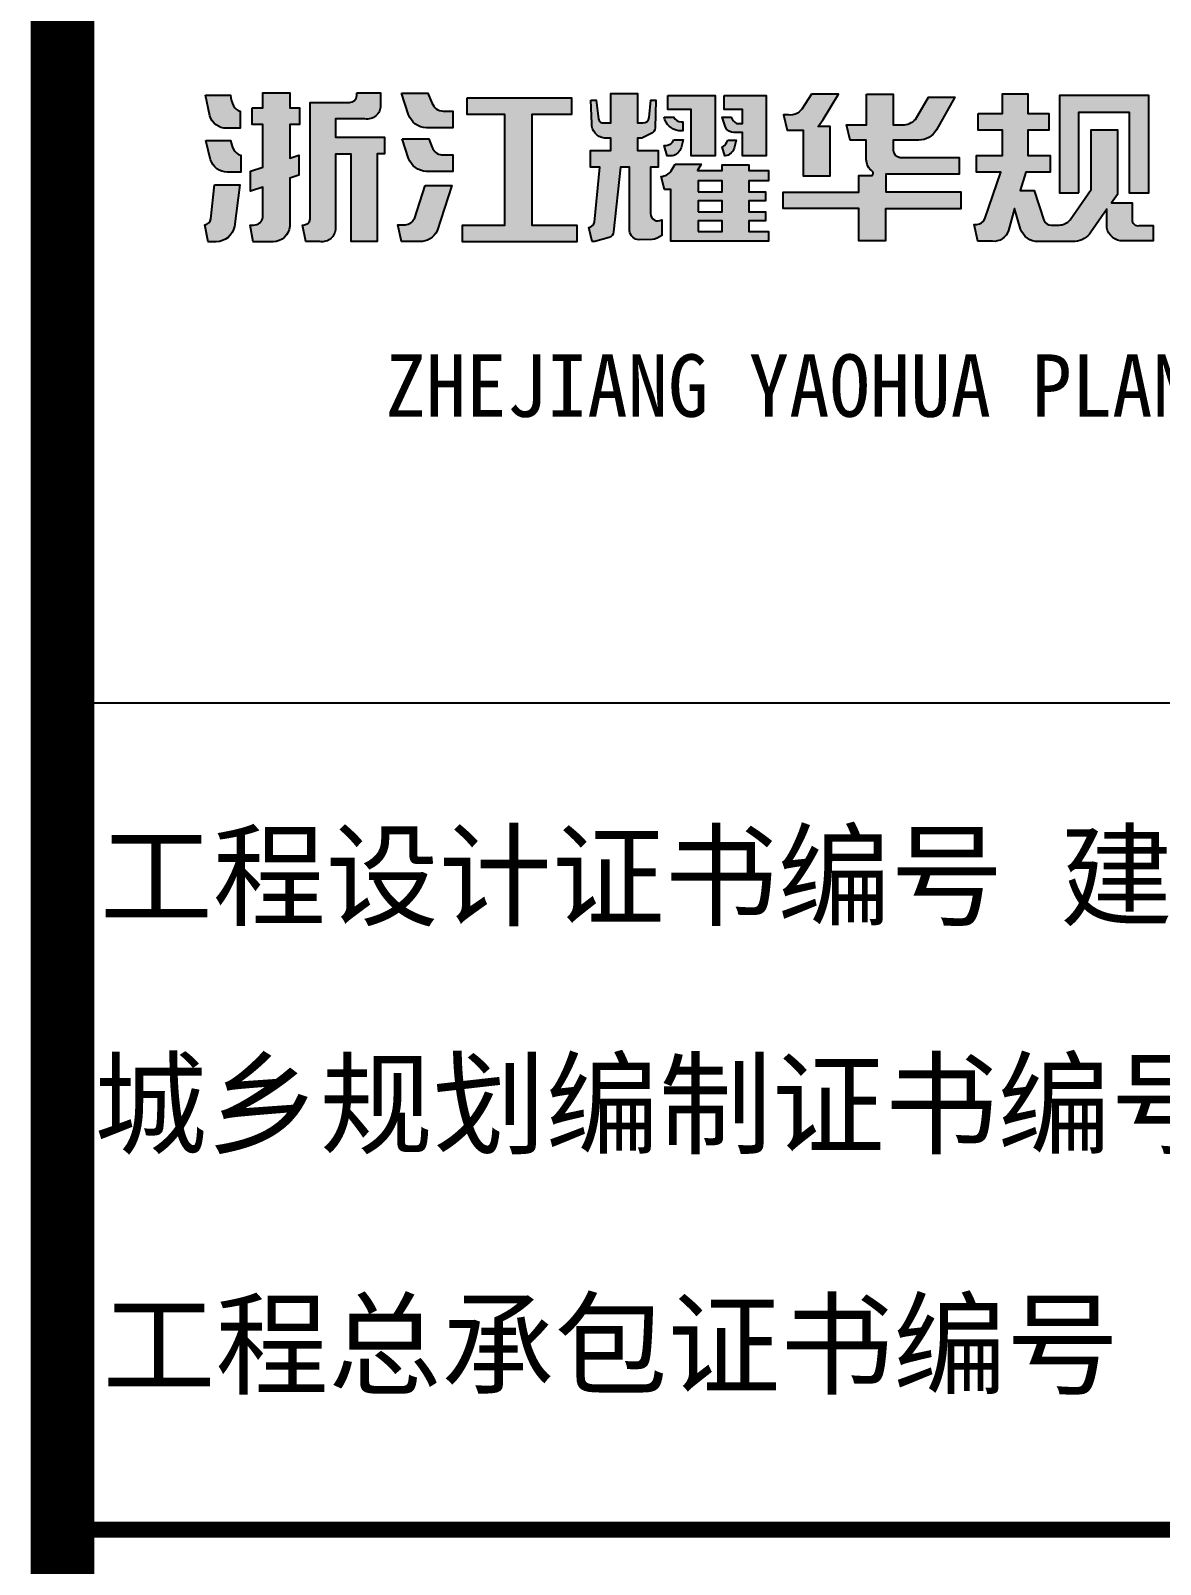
# Model space of a CAD drawing. Extents: x -173215 to 463891, y -864580 to -620646.
# Drawn here: x 122984 to 125463, y -704947 to -701582 of the extents above; entities that cross this region are included whole.
import ezdxf
from ezdxf.enums import TextEntityAlignment as Align

# ---------------------------------------------------------------- set-up
doc = ezdxf.new("R2010")
doc.units = 0
doc.header["$LTSCALE"] = 500
doc.header["$MEASUREMENT"] = 0
doc.layers.add('WALL', color=6, linetype='CONTINUOUS')
doc.layers.add('图框', color=4, linetype='CONTINUOUS')
doc.styles.add('iIcon2', font='')
doc.styles.add('图框艺术体', font='simhei.ttf', dxfattribs={"width": 0.9})
doc.styles.get('iIcon2').set_extended_font_data('SimSun')

# ---------------------------------------------------------------- blocks, each defined once
blk = doc.blocks.new('jhyfty')
at = {"layer": '图框'}
h = blk.add_hatch(color=256, dxfattribs=at)
h.dxf.hatch_style = 1
edge = h.paths.add_edge_path()
edge.add_line((769664.8049441308, 158357.8938750645), (769719.5577672613, 158357.8938750645))
edge.add_arc((769793.1082076107, 158366.152273618), 74.01262339801686, 186.4064582209265, 205.4823430064992)
edge.add_arc((769747.7090612957, 158346.1684133786), 24.47782507358729, 208.9778483876304, 253.1754256081424)
edge.add_line((769740.6241416293, 158322.738350774), (769740.6241416293, 158285.2308283176))
edge.add_line((769740.6241416293, 158285.2308283176), (769710.8870907268, 158285.2308283176))
edge.add_arc((769710.8870907268, 158323.5111678543), 38.28033953675185, 196.5622213707777, 270, ccw=False)
edge.add_line((769674.1949742252, 158312.5991111423), (769664.8049441308, 158357.8938750645))
edge = h.paths.add_edge_path()
edge.add_line((769665.1316775772, 158258.6976717844), (769719.756880984, 158258.6976717844))
edge.add_arc((769783.3174951562, 158268.874527911), 64.37018001041997, 189.0965680997947, 208.3999421959331)
edge.add_arc((769747.9780353772, 158249.6498953405), 24.14039237467322, 208.1562874412362, 256.2835989951683)
edge.add_line((769742.2539562138, 158226.1979559381), (769742.2539562138, 158189.155526551))
edge.add_line((769742.2539562138, 158189.155526551), (769712.3489850208, 158189.155526551))
edge.add_arc((769712.3489850209, 158227.1333716651), 37.97784511413192, 196.6939173177696, 269.99999999982435, ccw=False)
edge.add_line((769675.9717922794, 158216.2239001946), (769665.1316775772, 158258.6976717844))
edge = h.paths.add_edge_path()
edge.add_line((769684.505360892, 158161.3353157055), (769739.9629837547, 158161.3353157055))
edge.add_line((769739.9629837547, 158161.3353157055), (769728.0841140901, 158069.9115324368))
edge.add_arc((769688.5633005184, 158076.4606869731), 40.05978195777166, 269.1163188202602, 350.5907910872611, ccw=False)
edge.add_line((769687.9454771422, 158036.4056694999), (769670.8541074063, 158036.4056694999))
edge.add_line((769670.8541074063, 158036.4056694999), (769663.0957992459, 158073.2333568105))
edge.add_arc((769660.6690461948, 158088.8931154003), 15.84667692172035, 278.8089124504228, 351.9878779926785)
edge.add_line((769676.361037394, 158086.6843642459), (769684.505360892, 158161.3353157055))
edge = h.paths.add_edge_path()
edge.add_line((769767.1386981166, 158329.946465833), (769790.6062321949, 158329.946465833))
edge.add_line((769790.6062321949, 158329.946465833), (769790.6062321949, 158363.2836348477))
edge.add_line((769790.6062321949, 158363.2836348477), (769849.5415523194, 158363.2836348477))
edge.add_line((769849.5415523194, 158363.2836348477), (769849.5415523194, 158329.946465833))
edge.add_line((769849.5415523194, 158329.946465833), (769870.8126530789, 158329.946465833))
edge.add_line((769870.8126530789, 158329.946465833), (769870.8126530789, 158293.6336162494))
edge.add_line((769870.8126530789, 158293.6336162494), (769849.4894700903, 158293.6336162494))
edge.add_line((769849.4894700903, 158293.6336162494), (769849.4894700903, 158219.5110548858))
edge.add_line((769849.4894700903, 158219.5110548858), (769869.2780232579, 158226.0612350313))
edge.add_line((769869.2780232579, 158226.0612350313), (769869.2780232579, 158182.4057384999))
edge.add_line((769869.2780232579, 158182.4057384999), (769849.4885721207, 158175.6878856244))
edge.add_line((769849.4885721207, 158175.6878856244), (769849.4885721207, 158070.2448861922))
edge.add_arc((769812.5162594197, 158073.3680611991), 37.10399073657041, 271.0614105886183, 355.1714969431114, ccw=False)
edge.add_line((769813.2035755968, 158036.2704369484), (769769.6622228507, 158036.2704369484))
edge.add_line((769769.6622228507, 158036.2704369484), (769762.4047324249, 158072.9925017962))
edge.add_line((769762.4047324249, 158072.9925017962), (769770.3030365203, 158072.9925017962))
edge.add_arc((769770.3030365203, 158093.5602308529), 20.56772905675462, 270, 350.974520365902)
edge.add_line((769790.6161098592, 158090.3336955471), (769790.6161098592, 158155.9455847329))
edge.add_line((769790.6161098592, 158155.9455847329), (769763.8305785963, 158147.1058315046))
edge.add_line((769763.8305785963, 158147.1058315046), (769763.8305785963, 158191.2413846594))
edge.add_line((769763.8305785963, 158191.2413846594), (769790.6205997064, 158200.1624337568))
edge.add_line((769790.6205997064, 158200.1624337568), (769790.6205997064, 158293.5226161205))
edge.add_line((769790.6205997064, 158293.5226161205), (769767.1386981166, 158293.5226161205))
edge.add_line((769767.1386981166, 158293.5226161205), (769767.1386981166, 158329.946465833))
edge = h.paths.add_edge_path()
edge.add_line((769996.8195327192, 158363.3336630749), (770049.0928173601, 158363.3336630749))
edge.add_line((770049.0928173601, 158363.3336630749), (770049.0928173601, 158334.9753884018))
edge.add_arc((770019.5873358769, 158334.9753884019), 29.50548148318194, 260.17944729554074, 359.999999999887, ccw=False)
edge.add_line((770014.5547934358, 158305.9022572644), (769950.1428677656, 158305.9022572644))
edge.add_line((769950.1428677656, 158305.9022572644), (769950.1428677656, 158265.5882783819))
edge.add_line((769950.1428677656, 158265.5882783819), (770057.2427882522, 158265.5882783819))
edge.add_line((770057.2427882522, 158265.5882783819), (770057.2427882522, 158229.0256785082))
edge.add_line((770057.2427882522, 158229.0256785082), (770041.7070184851, 158229.0256785082))
edge.add_line((770041.7070184851, 158229.0256785082), (770041.7070184851, 158036.6186803108))
edge.add_line((770041.7070184851, 158036.6186803108), (769984.437431724, 158036.6186803108))
edge.add_line((769984.437431724, 158036.6186803108), (769984.437431724, 158228.7255091453))
edge.add_line((769984.437431724, 158228.7255091453), (769950.1186225899, 158228.7255091453))
edge.add_line((769950.1186225899, 158228.7255091453), (769950.1186225899, 158065.7934312845))
edge.add_arc((769920.4990041427, 158065.7934312845), 29.61961844714824, -99.43516370914529, 5.6274984672199935e-11, ccw=False)
edge.add_line((769915.6434182387, 158036.5745147665), (769884.6235851693, 158036.5745147665))
edge.add_line((769884.6235851693, 158036.5745147665), (769877.5128868199, 158072.9092516995))
edge.add_line((769877.5128868199, 158072.9092516995), (769878.9681177896, 158072.9092516995))
edge.add_arc((769878.9681177896, 158088.7001801834), 15.79092848396976, 270, 350.6019519620976)
edge.add_line((769894.547096093, 158086.1216423398), (769894.547096093, 158342.151008182))
edge.add_line((769894.547096093, 158342.151008182), (769980.8921797855, 158342.151008182))
edge.add_arc((769981.0217557282, 158357.9731202829), 15.82264267618638, 269.5307839672041, 356.7874105654772)
edge.add_line((769996.8195327192, 158357.0864053349), (769996.8195327192, 158363.3336630749))
h = blk.add_hatch(color=256, dxfattribs=at)
h.dxf.hatch_style = 1
h.paths.add_polyline_path([(770238.8582231412, 158351.9760829775), (770468.3152513427, 158351.9760829775), (770468.3152513427, 158315.7648532304), (770380.6815129847, 158315.7648532304), (770380.6815129847, 158072.9538080893), (770479.6027275561, 158072.9538080893), (770479.6027275561, 158036.4732857756), (770228.8440676334, 158036.4732857756), (770228.8440676334, 158072.9538080893), (770321.5755786614, 158072.9538080893), (770321.5755786614, 158315.7648532304), (770238.8582231412, 158315.7648532304)])
edge = h.paths.add_edge_path()
edge.add_line((770147.212327587, 158159.9505500121), (770205.5131682579, 158159.9505500121))
edge.add_line((770205.5131682579, 158159.9505500121), (770172.9538362976, 158060.4512655323))
edge.add_arc((770135.1542387704, 158078.2684922567), 41.78831345448136, 269.283332602988, 334.7626748170845, ccw=False)
edge.add_line((770134.6315555787, 158036.4834477593), (770094.7691096299, 158036.4834477593))
edge.add_line((770094.7691096299, 158036.4834477593), (770087.1542539359, 158073.2109844444))
edge.add_line((770087.1542539359, 158073.2109844444), (770103.7578010216, 158073.2109844444))
edge.add_arc((770100.4469072812, 158098.6089131224), 25.61282488319186, 277.4272387080571, 332.4796535398366)
edge.add_line((770123.1615591818, 158086.7741597437), (770147.212327587, 158159.9505500121))
edge = h.paths.add_edge_path()
edge.add_line((770096.0642945875, 158262.3204189513), (770154.737769552, 158262.3204189513))
edge.add_line((770154.737769552, 158262.3204189513), (770162.2301162558, 158243.1039876475))
edge.add_arc((770186.3031410949, 158252.4898848232), 25.83806476294534, 201.3004483057082, 262.4766052012386)
edge.add_line((770182.9201373239, 158226.8742474862), (770207.451528992, 158226.8742474862))
edge.add_line((770207.451528992, 158226.8742474862), (770207.451528992, 158190.5449823907))
edge.add_line((770207.451528992, 158190.5449823907), (770149.5674078141, 158190.5449823907))
edge.add_arc((770151.9346194972, 158235.1408719328), 44.65867278829503, 200.9705404496041, 266.9615121799844, ccw=False)
edge.add_line((770110.2339333831, 158219.1580739039), (770096.0642945875, 158262.3204189513))
edge = h.paths.add_edge_path()
edge.add_line((770094.724868614, 158362.0333200148), (770152.5556215465, 158362.0333200148))
edge.add_line((770152.5556215465, 158362.0333200148), (770161.5456837597, 158341.0289107044))
edge.add_arc((770192.1421197108, 158354.1244402496), 33.28114762110022, 203.1713282822569, 230.9870352058727)
edge.add_arc((770185.8042343574, 158346.802361198), 23.60429781749658, 231.7524927080117, 271.6208121545484)
edge.add_line((770186.4718756867, 158323.2075072991), (770207.4569168088, 158323.2075072991))
edge.add_line((770207.4569168088, 158323.2075072991), (770207.4569168088, 158286.6234109215))
edge.add_line((770207.4569168088, 158286.6234109215), (770149.8015280028, 158286.6234109215))
edge.add_arc((770150.133256593, 158328.4044078694), 41.78231383989429, 198.5295602014806, 269.5450982461079, ccw=False)
edge.add_line((770110.5169452445, 158315.1262444063), (770094.724868614, 158362.0333200148))
h = blk.add_hatch(color=256, dxfattribs=at)
h.dxf.hatch_style = 1
h.paths.add_polyline_path([(770745.7141834782, 158145.8730759096), (770798.5985113645, 158145.8730759096), (770798.5985113645, 158169.6980638033), (770745.7141834782, 158169.6980638033)], flags=16)
h.paths.add_polyline_path([(770745.7141834782, 158101.8845846604), (770798.5985113645, 158101.8845846604), (770798.5985113645, 158125.923365056), (770745.7141834782, 158125.923365056)], flags=16)
h.paths.add_polyline_path([(770745.7141834782, 158058.5769463149), (770798.5985113645, 158058.5769463149), (770798.5985113645, 158081.8610040027), (770745.7141834782, 158081.8610040027)], flags=16)
edge = h.paths.add_edge_path()
edge.add_line((770695.5937723201, 158206.411139204), (770752.8473567173, 158206.411139204))
edge.add_line((770752.8473567173, 158206.411139204), (770744.7054675503, 158192.516580807))
edge.add_line((770744.7054675503, 158192.516580807), (770798.5985113645, 158192.516580807))
edge.add_line((770798.5985113645, 158192.516580807), (770798.5985113645, 158205.3218527271))
edge.add_line((770798.5985113645, 158205.3218527271), (770857.268930496, 158205.3218527271))
edge.add_line((770857.268930496, 158205.3218527271), (770857.268930496, 158192.5912323021))
edge.add_line((770857.268930496, 158192.5912323021), (770900.24125939, 158192.5912323021))
edge.add_line((770900.24125939, 158192.5912323021), (770900.24125939, 158169.6980638033))
edge.add_line((770900.24125939, 158169.6980638033), (770857.268930496, 158169.6980638033))
edge.add_line((770857.268930496, 158169.6980638033), (770857.268930496, 158145.8730759096))
edge.add_line((770857.268930496, 158145.8730759096), (770893.7704914033, 158145.8730759096))
edge.add_line((770893.7704914033, 158145.8730759096), (770893.7704914033, 158125.923365056))
edge.add_line((770893.7704914033, 158125.923365056), (770857.268930496, 158125.923365056))
edge.add_line((770857.268930496, 158125.923365056), (770857.2689304958, 158101.8845846604))
edge.add_line((770857.2689304958, 158101.8845846604), (770893.6501634945, 158101.8845846604))
edge.add_line((770893.6501634945, 158101.8845846604), (770893.6501634945, 158081.8610040027))
edge.add_line((770893.6501634945, 158081.8610040027), (770857.268930496, 158081.8610040027))
edge.add_line((770857.268930496, 158081.8610040027), (770857.268930496, 158058.5769463149))
edge.add_line((770857.268930496, 158058.5769463149), (770900.3193827339, 158058.5769463149))
edge.add_line((770900.3193827339, 158058.5769463149), (770900.3193827339, 158037.3409628401))
edge.add_line((770900.3193827339, 158037.3409628401), (770686.2822862379, 158037.3409628401))
edge.add_line((770686.2822862379, 158037.3409628401), (770686.2822862379, 158150.6744395879))
edge.add_line((770686.2822862379, 158150.6744395879), (770672.0191887501, 158150.6744395879))
edge.add_line((770672.0191887501, 158150.6744395879), (770664.6241032867, 158179.1397644109))
edge.add_arc((770660.276984441, 158213.4069607599), 34.54183243370705, 277.2298937267822, 320.8830479852251)
edge.add_line((770687.0766028161, 158191.6143325837), (770695.5937723201, 158206.411139204))
edge = h.paths.add_edge_path()
edge.add_line((770810.8740626726, 158258.9704819606), (770829.4176909633, 158258.9704819606))
edge.add_line((770829.4176909633, 158258.9704819606), (770824.949185608, 158241.6206426822))
edge.add_arc((770803.1922691527, 158247.2242045443), 22.46693835800739, 275.85593631894375, 345.5571802570438, ccw=False)
edge.add_line((770805.4845152448, 158224.8745081921), (770804.6168723437, 158224.8745081921))
edge.add_line((770804.6168723437, 158224.8745081921), (770798.5555425175, 158244.851187387))
edge.add_line((770798.5555425175, 158244.851187387), (770800.3572988445, 158244.851187387))
edge.add_arc((770788.3076687537, 158264.8027163213), 23.30787618261579, 301.1296755083251, 345.5091196507298)
edge = h.paths.add_edge_path()
edge.add_line((770802.9958678496, 158357.1739376083), (770895.2485491476, 158357.1739376083))
edge.add_line((770895.2485491476, 158357.1739376083), (770895.2485491477, 158224.8659095906))
edge.add_line((770895.2485491477, 158224.8659095906), (770843.0937964767, 158224.8659095906))
edge.add_line((770843.0937964767, 158224.8659095906), (770843.0937964767, 158275.7833102986))
edge.add_line((770843.0937964767, 158275.7833102986), (770825.3507117552, 158275.7833102986))
edge.add_arc((770825.3507117552, 158297.8531989149), 22.06988861624268, 207.4617098722777, 270, ccw=False)
edge.add_line((770805.7676754799, 158287.6755433022), (770798.6112859546, 158309.4391920065))
edge.add_line((770798.6112859546, 158309.4391920065), (770818.2507884655, 158309.4391920065))
edge.add_arc((770850.6897205673, 158325.9767518097), 36.41119608241462, 207.0127564807019, 236.3469861832951)
edge.add_line((770830.5120198459, 158295.6677499497), (770843.0596736369, 158295.6677499497))
edge.add_line((770843.0596736369, 158295.6677499497), (770843.0596736369, 158326.4447071881))
edge.add_line((770843.0596736369, 158326.4447071881), (770802.9958678496, 158326.4447071881))
edge.add_line((770802.9958678496, 158326.4447071881), (770802.9958678496, 158357.1739376083))
edge = h.paths.add_edge_path()
edge.add_line((770692.6078710463, 158260.1582615096), (770713.1923502146, 158260.1582615096))
edge.add_line((770713.1923502146, 158260.1582615096), (770708.7869353024, 158242.5841936077))
edge.add_arc((770682.8033029062, 158251.7109590944), 27.53991649861051, 283.3950120533783, 340.64614622886165, ccw=False)
edge.add_line((770689.1832885458, 158224.9202371185), (770677.8841774196, 158224.9202371185))
edge.add_line((770677.8841774196, 158224.9202371185), (770671.4684287133, 158247.5072887927))
edge.add_line((770671.4684287133, 158247.5072887927), (770675.5752178298, 158247.4934424516))
edge.add_arc((770674.4487186116, 158266.794289001), 19.3336928188281, 273.3402944613541, 339.9258226467392)
edge = h.paths.add_edge_path()
edge.add_line((770671.3396294944, 158309.6506394353), (770692.8078664853, 158309.6506394353))
edge.add_arc((770708.5273226001, 158317.1469449122), 17.41539251205107, 205.4955740863407, 270.2809118669335)
edge.add_line((770708.6127070886, 158299.7317617137), (770712.2351878004, 158299.7317617137))
edge.add_line((770712.2351878004, 158299.7317617137), (770712.2351878004, 158279.780487478))
edge.add_line((770712.2351878004, 158279.780487478), (770703.4341140129, 158279.780487478))
edge.add_arc((770708.7680443862, 158317.6889221134), 38.28185248560709, 192.1209648011941, 261.99074073038304, ccw=False)
h.paths.add_polyline_path([(770679.2772264176, 158357.1739376083), (770783.1361630904, 158357.1739376083), (770783.1361630904, 158224.937043476), (770730.9131647397, 158224.937043476), (770730.9131647397, 158326.5580523902), (770679.2772264176, 158326.5580523902)])
edge = h.paths.add_edge_path()
edge.add_line((770510.8108984556, 158346.7539959243), (770522.2655398385, 158346.7539959243))
edge.add_line((770522.2655398385, 158346.7539959243), (770527.6521550722, 158305.9860903492))
edge.add_arc((770537.9892348595, 158307.3519164977), 10.42692186584799, 187.5268246120077, 277.932472867567)
edge.add_line((770539.4282116328, 158297.0247656109), (770554.2744886463, 158297.0247656109))
edge.add_line((770554.2744886463, 158297.0247656109), (770554.2744886463, 158362.0102601288))
edge.add_line((770554.2744886463, 158362.0102601288), (770613.2681767861, 158362.0102601288))
edge.add_line((770613.2681767861, 158362.0102601288), (770613.2681767861, 158296.9239274655))
edge.add_line((770613.2681767861, 158296.9239274655), (770624.8398074645, 158296.9239274655))
edge.add_arc((770624.4935184028, 158311.1064896217), 14.18678911621539, 271.3986866467733, 351.5226136564598)
edge.add_line((770638.5253044225, 158309.0150866176), (770642.1424652552, 158346.8341192569))
edge.add_line((770642.1424652552, 158346.8341192569), (770653.4577571468, 158346.8341192569))
edge.add_line((770653.4577571468, 158346.8341192569), (770651.6039598591, 158286.5763526461))
edge.add_arc((770636.5570833046, 158287.0392615873), 15.05399544088134, 290.1298801621429, 358.237882407527, ccw=False)
edge.add_line((770641.7379066866, 158272.9048409123), (770622.3807488574, 158263.3274542774))
edge.add_line((770622.3807488574, 158263.3274542774), (770613.2681767861, 158263.3274542774))
edge.add_line((770613.2681767861, 158263.3274542774), (770613.2681767861, 158236.5136706577))
edge.add_line((770613.2681767861, 158236.5136706577), (770657.949341578, 158236.5136706577))
edge.add_line((770657.949341578, 158236.5136706577), (770657.949341578, 158199.9811658894))
edge.add_line((770657.949341578, 158199.9811658894), (770641.5165003124, 158199.9811658894))
edge.add_line((770641.5165003124, 158199.9811658894), (770641.5165003124, 158098.2746486005))
edge.add_arc((770657.7767636422, 158098.2746486006), 16.26026332983747, 180.0000000001025, 300.2900870376369)
edge.add_line((770665.9780865919, 158084.2341904374), (770665.9780865919, 158050.1796750158))
edge.add_arc((770640.4853448338, 158080.3023318558), 39.462062001951, 276.27009228104885, 310.2411684589192, ccw=False)
edge.add_line((770644.7952121, 158041.0763279605), (770616.3293380933, 158040.2092479389))
edge.add_arc((770618.1211633438, 158062.7016524112), 22.5636631927207, 185.537509711628, 265.44523265748995, ccw=False)
edge.add_line((770595.6627993989, 158060.5243178958), (770595.6627993989, 158199.9811658894))
edge.add_line((770595.6627993989, 158199.9811658894), (770575.8283482883, 158199.9811658894))
edge.add_line((770575.8283482883, 158199.9811658894), (770560.5590301133, 158057.8347750016))
edge.add_arc((770546.3601102621, 158059.3600182637), 14.28060544759924, 286.3231382592674, 353.8688167780578, ccw=False)
edge.add_line((770550.3737357247, 158045.6550373227), (770519.6016329386, 158036.551064035))
edge.add_line((770519.6016329386, 158036.551064035), (770513.6088355924, 158036.551064035))
edge.add_line((770513.6088355924, 158036.551064035), (770506.188310481, 158067.682428457))
edge.add_arc((770503.602863531, 158082.576579936), 15.11688738506769, 279.8477327519852, 348.5641114439471)
edge.add_line((770518.4196379965, 158079.5793347589), (770530.172060353, 158199.9811658894))
edge.add_line((770530.172060353, 158199.9811658894), (770509.402954327, 158199.9811658894))
edge.add_line((770509.402954327, 158199.9811658894), (770509.402954327, 158236.5136706577))
edge.add_line((770509.402954327, 158236.5136706577), (770554.2744886463, 158236.5136706577))
edge.add_line((770554.2744886463, 158236.5136706577), (770554.2744886463, 158263.4298558048))
edge.add_line((770554.2744886463, 158263.4298558048), (770540.1513155245, 158263.4298558048))
edge.add_arc((770544.6889724707, 158295.2902839755), 32.1819392482613, 178.5068076762143, 261.89427762517755, ccw=False)
edge.add_line((770512.5179613024, 158296.128886499), (770510.8108984556, 158346.7539959243))
h = blk.add_hatch(color=256, dxfattribs=at)
h.dxf.hatch_style = 1
edge = h.paths.add_edge_path()
edge.add_line((771115.1947087506, 158360.531300664), (771173.9989253327, 158360.531300664))
edge.add_line((771173.9989253327, 158360.531300664), (771173.9989253327, 158292.8407642707))
edge.add_line((771173.9989253327, 158292.8407642707), (771194.876821467, 158292.8407642707))
edge.add_arc((771194.876821467, 158331.7343995384), 38.89363526762463, 270, 316.2637315083772)
edge.add_line((771222.9786268969, 158304.8456770713), (771251.5773541508, 158353.7169089438))
edge.add_line((771251.5773541508, 158353.7169089438), (771309.096038946, 158353.7169089438))
edge.add_line((771309.096038946, 158353.7169089438), (771269.0989436163, 158281.9669248178))
edge.add_arc((771230.8930392253, 158303.2648417261), 43.74119791420623, 269.02328633964726, 330.86247824083, ccw=False)
edge.add_line((771230.1474248581, 158259.5299991611), (771173.9791700044, 158259.5299991611))
edge.add_line((771173.9791700044, 158259.5299991611), (771173.9791700044, 158237.1382827567))
edge.add_arc((771190.5906313054, 158238.0513832585), 16.63653807378445, 183.1462739964999, 265.2827346268557)
edge.add_line((771189.2224618917, 158221.4711989551), (771319.0676888374, 158221.4711989551))
edge.add_line((771319.0676888374, 158221.4711989551), (771319.0676888374, 158184.4833591507))
edge.add_line((771319.0676888374, 158184.4833591507), (771157.7277185712, 158184.4833591507))
edge.add_line((771157.7277185712, 158184.4833591507), (771157.7277185712, 158145.6839066758))
edge.add_line((771157.7277185712, 158145.6839066758), (771322.4880545412, 158145.6839066758))
edge.add_line((771322.4880545412, 158145.6839066758), (771322.4880545412, 158108.3814362241))
edge.add_line((771322.4880545412, 158108.3814362241), (771157.3739186008, 158108.3814362241))
edge.add_line((771157.3739186008, 158108.3814362241), (771157.3739186008, 158037.945210021))
edge.add_line((771157.3739186008, 158037.945210021), (771098.9145222947, 158037.945210021))
edge.add_line((771098.9145222947, 158037.945210021), (771098.9145222947, 158109.065415892))
edge.add_line((771098.9145222947, 158109.065415892), (770932.4480443352, 158109.065415892))
edge.add_line((770932.4480443352, 158109.065415892), (770932.4480443352, 158145.4185225646))
edge.add_line((770932.4480443352, 158145.4185225646), (771098.6478253626, 158145.4185225646))
edge.add_line((771098.6478253626, 158145.4185225646), (771098.6478253626, 158181.610818136))
edge.add_line((771098.6478253626, 158181.610818136), (771125.4907206695, 158181.610818136))
edge.add_arc((771125.4907206696, 158186.610818136), 5.000000000029104, 269.9999999986659, 414.077328151501)
edge.add_arc((771147.255856126, 158216.653138865), 32.09800744266528, 179.9058676720582, 234.0773281515472, ccw=False)
edge.add_line((771115.1578920025, 158216.7058732694), (771115.1578920025, 158259.1629952136))
edge.add_line((771115.1578920025, 158259.1629952136), (771079.5610092727, 158259.1629952136))
edge.add_line((771079.5610092727, 158259.1629952136), (771071.9330763252, 158292.5886689075))
edge.add_line((771071.9330763252, 158292.5886689075), (771115.1947087506, 158292.5886689075))
edge.add_line((771115.1947087506, 158292.5886689075), (771115.1947087506, 158360.531300664))
edge = h.paths.add_edge_path()
edge.add_line((770994.8932537191, 158360.5320823551), (770973.3290138463, 158327.5092373452))
edge.add_arc((770948.9173150974, 158343.4503147228), 29.15559952680207, 261.39413347627203, 326.85507158762766, ccw=False)
edge.add_line((770944.5545708503, 158314.6229761983), (770933.4782595665, 158314.6229761983))
edge.add_line((770933.4782595665, 158314.6229761983), (770941.0682302158, 158281.2227074635))
edge.add_line((770941.0682302158, 158281.2227074635), (770976.6110807441, 158281.2227074635))
edge.add_line((770976.6110807441, 158281.2227074635), (770976.6110807441, 158180.8133196754))
edge.add_line((770976.6110807441, 158180.8133196754), (771035.4979105173, 158180.8133196754))
edge.add_line((771035.4979105173, 158180.8133196754), (771035.4979105173, 158289.26726364))
edge.add_line((771035.4979105173, 158289.26726364), (771009.5863815076, 158289.26726364))
edge.add_line((771009.5863815076, 158289.26726364), (771020.3763721422, 158304.2709850522))
edge.add_line((771020.3763721422, 158304.2709850522), (771054.1696357776, 158360.5320823551))
edge.add_line((771054.1696357776, 158360.5320823551), (770994.8932537191, 158360.5320823551))
h = blk.add_hatch(color=256, dxfattribs=at)
h.dxf.hatch_style = 1
h.paths.add_polyline_path([(771581.6429409941, 158143.7631181776), (771581.6429409941, 158320.9165880892), (771692.3421351123, 158320.9165880892), (771692.3421351123, 158143.7263786983), (771734.8913083836, 158143.7263786983), (771734.8913083836, 158357.4991210847), (771539.0327057992, 158357.4991210847), (771539.0327057992, 158143.7631181776)], flags=17)
edge = h.paths.add_edge_path()
edge.add_line((771360.468783166, 158317.6121627699), (771413.7066990193, 158317.6121627699))
edge.add_line((771413.7066990193, 158317.6121627699), (771413.7066990193, 158360.6610613781))
edge.add_line((771413.7066990193, 158360.6610613781), (771469.580841227, 158360.6610613781))
edge.add_line((771469.580841227, 158360.6610613781), (771469.580841227, 158317.6121627699))
edge.add_line((771469.580841227, 158317.6121627699), (771515.7203084351, 158317.6121627699))
edge.add_line((771515.7203084351, 158317.6121627699), (771515.7203084351, 158281.2117637888))
edge.add_line((771515.7203084351, 158281.2117637888), (771469.3177361729, 158281.2117637888))
edge.add_line((771469.3177361729, 158281.2117637888), (771469.3177361729, 158225.5410734021))
edge.add_line((771469.3177361729, 158225.5410734021), (771518.8362624893, 158225.5410734021))
edge.add_line((771518.8362624893, 158225.5410734021), (771518.8362624892, 158189.1821040466))
edge.add_line((771518.8362624892, 158189.1821040466), (771465.3579443351, 158189.1821040466))
edge.add_line((771465.3579443351, 158189.1821040466), (771452.6511262571, 158148.9427766593))
edge.add_line((771452.6511262571, 158148.9427766593), (771483.856482648, 158148.9427766593))
edge.add_line((771483.856482648, 158148.9427766593), (771504.8930634276, 158083.9415519296))
edge.add_arc((771520.1519478833, 158088.8798397356), 16.03808720782353, 197.9333238406285, 272.8202501273681)
edge.add_line((771520.9410662986, 158072.8611776999), (771538.3923475666, 158072.8611776999))
edge.add_arc((771538.3923475667, 158103.3943487391), 30.53317103916197, 269.9999999997816, 321.3462396300458)
edge.add_line((771562.2367617087, 158084.3229448074), (771608.8920365062, 158150.6153590521))
edge.add_line((771608.8920365062, 158150.6153590521), (771608.8920365062, 158282.1308152076))
edge.add_line((771608.8920365062, 158282.1308152076), (771666.2505222445, 158282.1308152076))
edge.add_line((771666.2505222445, 158282.1308152076), (771666.2505222445, 158139.7294909954))
edge.add_line((771666.2505222445, 158139.7294909954), (771653.315775044, 158121.3623713754))
edge.add_line((771653.315775044, 158121.3623713754), (771698.3807677815, 158121.3623713754))
edge.add_line((771698.3807677815, 158121.3623713754), (771698.3807677815, 158084.9413443768))
edge.add_arc((771711.8770642489, 158084.9413443767), 13.49629646737594, 179.9999999998764, 279.324212247748)
edge.add_line((771714.0637454793, 158071.6233699237), (771744.7905237994, 158071.6233699237))
edge.add_line((771744.7905237994, 158071.6233699237), (771744.7905237994, 158037.9393473382))
edge.add_line((771744.7905237994, 158037.9393473382), (771678.4522373786, 158037.9393473382))
edge.add_arc((771678.4522373786, 158073.9276721488), 35.98832481063437, 191.0167001970379, 270, ccw=False)
edge.add_line((771643.127122476, 158067.0504794222), (771643.127122476, 158107.6390506234))
edge.add_line((771643.127122476, 158107.6390506234), (771608.2726807308, 158057.444396046))
edge.add_arc((771567.5698964245, 158085.7078204368), 49.55338342210439, 276.7306559191188, 325.22444606499386, ccw=False)
edge.add_line((771573.3776576717, 158036.4959548161), (771492.5698635806, 158036.4959548161))
edge.add_arc((771492.5698635806, 158077.5834064749), 41.08745165885193, 199.6101807632199, 270, ccw=False)
edge.add_line((771453.8655731853, 158063.7936788196), (771440.7353294543, 158109.5026331635))
edge.add_line((771440.7353294543, 158109.5026331635), (771426.878915219, 158060.9917159156))
edge.add_arc((771395.2089261041, 158070.0377722034), 32.9365958304585, 264.1124957033967, 344.058805837001, ccw=False)
edge.add_line((771391.830435076, 158037.2749099465), (771359.6985983236, 158037.2749099465))
edge.add_line((771359.6985983236, 158037.2749099465), (771352.1201790399, 158074.4452746108))
edge.add_line((771352.1201790399, 158074.4452746108), (771357.6391753703, 158074.4452746108))
edge.add_arc((771357.6391753703, 158093.0356993008), 18.59042468992993, 270, 339.6635158446051)
edge.add_line((771375.0708184876, 158086.5749169652), (771410.7421801833, 158189.1821040466))
edge.add_line((771410.7421801833, 158189.1821040466), (771357.0996017219, 158189.1821040466))
edge.add_line((771357.0996017219, 158189.1821040466), (771357.0996017219, 158225.5410734021))
edge.add_line((771357.0996017219, 158225.5410734021), (771413.7408218591, 158225.541073402))
edge.add_line((771413.7408218591, 158225.541073402), (771413.7408218591, 158281.2117637888))
edge.add_line((771413.7408218591, 158281.2117637888), (771360.4687831661, 158281.2117637889))
edge.add_line((771360.4687831661, 158281.2117637889), (771360.468783166, 158317.6121627699))
blk.add_line((769350.1814501579, 157024.3694603009), (775850.1814501579, 157024.3694603009), dxfattribs=at)
at = {"layer": '图框', "const_width": 140}
blk.add_lwpolyline([(775850.9497321937, 164109.9618540949), (769350.9497321937, 164109.9618540949), (769350.9497321936, 106709.9618540949), (775850.9497321936, 106709.9618540949)], close=True, dxfattribs=at)
at = {"layer": '图框'}
for points in [[(769767.1386981166, 158329.946465833), (769790.6062321949, 158329.946465833), (769790.6062321949, 158363.2836348477), (769849.5415523194, 158363.2836348477), (769849.5415523194, 158329.946465833), (769870.8126530789, 158329.946465833), (769870.8126530789, 158293.6336162494), (769849.4894700903, 158293.6336162494), (769849.4894700903, 158219.5110548858), (769869.2780232579, 158226.0612350313), (769869.2780232579, 158182.4057384999), (769849.4885721207, 158175.6878856244), (769849.4885721207, 158070.2448861922, -0.3844152582635454), (769813.2035755968, 158036.2704369484), (769769.6622228507, 158036.2704369484), (769762.4047324249, 158072.9925017962), (769770.3030365203, 158072.9925017962, 0.3687931752000811), (769790.6161098592, 158090.3336955471), (769790.6161098592, 158155.9455847329), (769763.8305785963, 158147.1058315046), (769763.8305785963, 158191.2413846594), (769790.6205997064, 158200.1624337568), (769790.6205997064, 158293.5226161205), (769767.1386981166, 158293.5226161205)], [(769996.8195327192, 158363.3336630749), (770049.0928173601, 158363.3336630749), (770049.0928173601, 158334.9753884018, -0.4653547645279764), (770014.5547934358, 158305.9022572644), (769950.1428677656, 158305.9022572644), (769950.1428677656, 158265.5882783819), (770057.2427882522, 158265.5882783819), (770057.2427882522, 158229.0256785082), (770041.7070184851, 158229.0256785082), (770041.7070184851, 158036.6186803108), (769984.437431724, 158036.6186803108), (769984.437431724, 158228.7255091453), (769950.1186225899, 158228.7255091453), (769950.1186225899, 158065.7934312845, -0.4633106315379097), (769915.6434182387, 158036.5745147665), (769884.6235851693, 158036.5745147665), (769877.5128868199, 158072.9092516995), (769878.9681177896, 158072.9092516995, 0.3669475435346373), (769894.547096093, 158086.1216423398), (769894.547096093, 158342.151008182), (769980.8921797855, 158342.151008182, 0.4002580997360189), (769996.8195327192, 158357.0864053349)], [(770094.724868614, 158362.0333200148), (770152.5556215465, 158362.0333200148), (770161.5456837597, 158341.0289107044, 0.1219683879625538), (770171.1917628784, 158328.2648707332, 0.175734611940589), (770186.4718756867, 158323.2075072991), (770207.4569168088, 158323.2075072991), (770207.4569168088, 158286.6234109215), (770149.8015280028, 158286.6234109215, -0.3201772697468807), (770110.5169452445, 158315.1262444063)], [(770510.8108984556, 158346.7539959243), (770522.2655398385, 158346.7539959243), (770527.6521550722, 158305.9860903492, 0.4162887399696583), (770539.4282116328, 158297.0247656109), (770554.2744886463, 158297.0247656109), (770554.2744886463, 158362.0102601288), (770613.2681767861, 158362.0102601288), (770613.2681767861, 158296.9239274655), (770624.8398074645, 158296.9239274655, 0.364582721778587), (770638.5253044225, 158309.0150866176), (770642.1424652552, 158346.8341192569), (770653.4577571468, 158346.8341192569), (770651.6039598591, 158286.5763526461, -0.3062460526481637), (770641.7379066866, 158272.9048409123), (770622.3807488574, 158263.3274542774), (770613.2681767861, 158263.3274542774), (770613.2681767861, 158236.5136706577), (770657.949341578, 158236.5136706577), (770657.949341578, 158199.9811658894), (770641.5165003124, 158199.9811658894), (770641.5165003124, 158098.2746486005, 0.5790391622703986), (770665.9780865919, 158084.2341904374), (770665.9780865919, 158050.1796750158, -0.1493219809578769), (770644.7952121, 158041.0763279605), (770616.3293380933, 158040.2092479389, -0.363514327698065), (770595.6627993989, 158060.5243178958), (770595.6627993989, 158199.9811658894), (770575.8283482883, 158199.9811658894), (770560.5590301133, 158057.8347750016, -0.3035643472700412), (770550.3737357247, 158045.6550373227), (770519.6016329386, 158036.551064035), (770513.6088355924, 158036.551064035), (770506.188310481, 158067.682428457, 0.3091519254890951), (770518.4196379965, 158079.5793347589), (770530.172060353, 158199.9811658894), (770509.402954327, 158199.9811658894), (770509.402954327, 158236.5136706577), (770554.2744886463, 158236.5136706577), (770554.2744886463, 158263.4298558048), (770540.1513155245, 158263.4298558048, -0.380800682336443), (770512.5179613024, 158296.128886499)], [(769664.8049441308, 158357.8938750645), (769719.5577672613, 158357.8938750645, 0.08342699743534814), (769726.2956866631, 158334.309606222, 0.1952751256404779), (769740.6241416293, 158322.738350774), (769740.6241416293, 158285.2308283176), (769710.8870907268, 158285.2308283176, -0.3318697572854545), (769674.1949742252, 158312.5991111423)], [(770802.9958678496, 158357.1739376083), (770895.2485491476, 158357.1739376083), (770895.2485491477, 158224.8659095906), (770843.0937964767, 158224.8659095906), (770843.0937964767, 158275.7833102986), (770825.3507117552, 158275.7833102986, -0.2798555696278465), (770805.7676754799, 158287.6755433022), (770798.6112859546, 158309.4391920065), (770818.2507884655, 158309.4391920065, 0.1286982981024392), (770830.5120198459, 158295.6677499497), (770843.0596736369, 158295.6677499497), (770843.0596736369, 158326.4447071881), (770802.9958678496, 158326.4447071881)], [(771115.1947087506, 158360.531300664), (771173.9989253327, 158360.531300664), (771173.9989253327, 158292.8407642707), (771194.876821467, 158292.8407642707, 0.2046509590101342), (771222.9786268969, 158304.8456770713), (771251.5773541508, 158353.7169089438), (771309.096038946, 158353.7169089438), (771269.0989436163, 158281.9669248178, -0.276569069520666), (771230.1474248581, 158259.5299991611), (771173.9791700044, 158259.5299991611), (771173.9791700044, 158237.1382827567, 0.374563486376834), (771189.2224618917, 158221.4711989551), (771319.0676888374, 158221.4711989551), (771319.0676888374, 158184.4833591507), (771157.7277185712, 158184.4833591507), (771157.7277185712, 158145.6839066758), (771322.4880545412, 158145.6839066758), (771322.4880545412, 158108.3814362241), (771157.3739186008, 158108.3814362241), (771157.3739186008, 158037.945210021), (771098.9145222947, 158037.945210021), (771098.9145222947, 158109.065415892), (770932.4480443352, 158109.065415892), (770932.4480443352, 158145.4185225646), (771098.6478253626, 158145.4185225646), (771098.6478253626, 158181.610818136), (771125.4907206695, 158181.610818136, 0.7270581675455992), (771128.4241848846, 158190.6598658882, -0.2408701598548001), (771115.1578920025, 158216.7058732694), (771115.1578920025, 158259.1629952136), (771079.5610092727, 158259.1629952136), (771071.9330763252, 158292.5886689075), (771115.1947087506, 158292.5886689075)], [(770994.8932537191, 158360.5320823551), (770973.3290138463, 158327.5092373452, -0.2936567912703833), (770944.5545708503, 158314.6229761983), (770933.4782595665, 158314.6229761983), (770941.0682302158, 158281.2227074635), (770976.6110807441, 158281.2227074635), (770976.6110807441, 158180.8133196754), (771035.4979105173, 158180.8133196754), (771035.4979105173, 158289.26726364), (771009.5863815076, 158289.26726364), (771020.3763721422, 158304.2709850522), (771054.1696357776, 158360.5320823551)], [(771360.468783166, 158317.6121627699), (771413.7066990193, 158317.6121627699), (771413.7066990193, 158360.6610613781), (771469.580841227, 158360.6610613781), (771469.580841227, 158317.6121627699), (771515.7203084351, 158317.6121627699), (771515.7203084351, 158281.2117637888), (771469.3177361729, 158281.2117637888), (771469.3177361729, 158225.5410734021), (771518.8362624893, 158225.5410734021), (771518.8362624892, 158189.1821040466), (771465.3579443351, 158189.1821040466), (771452.6511262571, 158148.9427766593), (771483.856482648, 158148.9427766593), (771504.8930634276, 158083.9415519296, 0.3389041223550494), (771520.9410662986, 158072.8611776999), (771538.3923475666, 158072.8611776999, 0.2278655504711115), (771562.2367617087, 158084.3229448074), (771608.8920365062, 158150.6153590521), (771608.8920365062, 158282.1308152076), (771666.2505222445, 158282.1308152076), (771666.2505222445, 158139.7294909954), (771653.315775044, 158121.3623713754), (771698.3807677815, 158121.3623713754), (771698.3807677815, 158084.9413443768, 0.4627227272856995), (771714.0637454793, 158071.6233699237), (771744.7905237994, 158071.6233699237), (771744.7905237994, 158037.9393473382), (771678.4522373786, 158037.9393473382, -0.3589544271071848), (771643.127122476, 158067.0504794222), (771643.127122476, 158107.6390506234), (771608.2726807308, 158057.444396046, -0.2148095068150594), (771573.3776576717, 158036.4959548161), (771492.5698635806, 158036.4959548161, -0.3171697942361905), (771453.8655731853, 158063.7936788196), (771440.7353294543, 158109.5026331635), (771426.878915219, 158060.9917159156, -0.3637049563819471), (771391.830435076, 158037.2749099465), (771359.6985983236, 158037.2749099465), (771352.1201790399, 158074.4452746108), (771357.6391753703, 158074.4452746108, 0.3136853879327809), (771375.0708184876, 158086.5749169652), (771410.7421801833, 158189.1821040466), (771357.0996017219, 158189.1821040466), (771357.0996017219, 158225.5410734021), (771413.7408218591, 158225.541073402), (771413.7408218591, 158281.2117637888), (771360.4687831661, 158281.2117637889)], [(770671.3396294944, 158309.6506394353), (770692.8078664853, 158309.6506394353, 0.2904574820714429), (770708.6127070886, 158299.7317617137), (770712.2351878004, 158299.7317617137), (770712.2351878004, 158279.780487478), (770703.4341140129, 158279.780487478, -0.3146742033932444)], [(770096.0642945875, 158262.3204189513), (770154.737769552, 158262.3204189513), (770162.2301162558, 158243.1039876475, 0.273457225100893), (770182.9201373239, 158226.8742474862), (770207.451528992, 158226.8742474862), (770207.451528992, 158190.5449823907), (770149.5674078141, 158190.5449823907, -0.2961706457440468), (770110.2339333831, 158219.1580739039)], [(769665.1316775772, 158258.6976717844), (769719.756880984, 158258.6976717844, 0.08442659853617042), (769726.6943272873, 158238.2585690813, 0.2131372294577613), (769742.2539562138, 158226.1979559381), (769742.2539562138, 158189.155526551), (769712.3489850208, 158189.155526551, -0.331231958324092), (769675.9717922794, 158216.2239001946)], [(770692.6078710463, 158260.1582615096), (770713.1923502146, 158260.1582615096), (770708.7869353024, 158242.5841936077, -0.2551344285104962), (770689.1832885458, 158224.9202371185), (770677.8841774196, 158224.9202371185), (770671.4684287133, 158247.5072887927), (770675.5752178298, 158247.4934424516, 0.2989946230340316)], [(770810.8740626726, 158258.9704819606), (770829.4176909633, 158258.9704819606), (770824.949185608, 158241.6206426822, -0.3138662154859755), (770805.4845152448, 158224.8745081921), (770804.6168723437, 158224.8745081921), (770798.5555425175, 158244.851187387), (770800.3572988445, 158244.851187387, 0.1960990573589588)], [(770695.5937723201, 158206.411139204), (770752.8473567173, 158206.411139204), (770744.7054675503, 158192.516580807), (770798.5985113645, 158192.516580807), (770798.5985113645, 158205.3218527271), (770857.268930496, 158205.3218527271), (770857.268930496, 158192.5912323021), (770900.24125939, 158192.5912323021), (770900.24125939, 158169.6980638033), (770857.268930496, 158169.6980638033), (770857.268930496, 158145.8730759096), (770893.7704914033, 158145.8730759096), (770893.7704914033, 158125.923365056), (770857.268930496, 158125.923365056), (770857.2689304958, 158101.8845846604), (770893.6501634945, 158101.8845846604), (770893.6501634945, 158081.8610040027), (770857.268930496, 158081.8610040027), (770857.268930496, 158058.5769463149), (770900.3193827339, 158058.5769463149), (770900.3193827339, 158037.3409628401), (770686.2822862379, 158037.3409628401), (770686.2822862379, 158150.6744395879), (770672.0191887501, 158150.6744395879), (770664.6241032867, 158179.1397644109, 0.192810187922741), (770687.0766028161, 158191.6143325837)], [(769684.505360892, 158161.3353157055), (769739.9629837547, 158161.3353157055), (769728.0841140901, 158069.9115324368, -0.3712733218853126), (769687.9454771422, 158036.4056694999), (769670.8541074063, 158036.4056694999), (769663.0957992459, 158073.2333568105, 0.3306165646087046), (769676.361037394, 158086.6843642459)], [(770147.212327587, 158159.9505500121), (770205.5131682579, 158159.9505500121), (770172.9538362976, 158060.4512655323, -0.2937440212529729), (770134.6315555787, 158036.4834477593), (770094.7691096299, 158036.4834477593), (770087.1542539359, 158073.2109844444), (770103.7578010216, 158073.2109844444, 0.244940853763122), (770123.1615591818, 158086.7741597437)]]:
    blk.add_lwpolyline(points, format="xyb", close=True, dxfattribs=at)
for points in [[(770238.8582231412, 158351.9760829775), (770468.3152513427, 158351.9760829775), (770468.3152513427, 158315.7648532304), (770380.6815129847, 158315.7648532304), (770380.6815129847, 158072.9538080893), (770479.6027275561, 158072.9538080893), (770479.6027275561, 158036.4732857756), (770228.8440676334, 158036.4732857756), (770228.8440676334, 158072.9538080893), (770321.5755786614, 158072.9538080893), (770321.5755786614, 158315.7648532304), (770238.8582231412, 158315.7648532304)], [(770679.2772264176, 158357.1739376083), (770783.1361630904, 158357.1739376083), (770783.1361630904, 158224.937043476), (770730.9131647397, 158224.937043476), (770730.9131647397, 158326.5580523902), (770679.2772264176, 158326.5580523902)], [(771581.6429409941, 158143.7631181776), (771581.6429409941, 158320.9165880892), (771692.3421351123, 158320.9165880892), (771692.3421351123, 158143.7263786983), (771734.8913083836, 158143.7263786983), (771734.8913083836, 158357.4991210847), (771539.0327057992, 158357.4991210847), (771539.0327057992, 158143.7631181776)], [(770745.7141834782, 158145.8730759096), (770798.5985113645, 158145.8730759096), (770798.5985113645, 158169.6980638033), (770745.7141834782, 158169.6980638033)], [(770745.7141834782, 158101.8845846604), (770798.5985113645, 158101.8845846604), (770798.5985113645, 158125.923365056), (770745.7141834782, 158125.923365056)], [(770745.7141834782, 158058.5769463149), (770798.5985113645, 158058.5769463149), (770798.5985113645, 158081.8610040027), (770745.7141834782, 158081.8610040027)]]:
    blk.add_lwpolyline(points, close=True, dxfattribs=at)
at = {"layer": '图框', "const_width": 35}
blk.add_lwpolyline([(769350.9497321938, 155209.9814497482), (775850.9497321938, 155209.9814497482)], dxfattribs=at)
at = {"layer": '图框', "style": '图框艺术体', "width": 0.95}
blk.add_text('ZHEJIANG YAOHUA PLANNING ＆ ARCHITECTURAL DESIGN CO．,LTD', height=137.1249, dxfattribs=at).set_placement((772585.6358376199, 157652.0891275543), align=Align.CENTER)
at = {"layer": '图框', "style": 'iIcon2'}
for s, p in [('工程设计证书编号 建筑行业(建筑工程)甲级A133015851', (769432.601903419, 156554.0518917565)), ('城乡规划编制证书编号 乙【浙】城规编 142098', (769419.7610571501, 156053.1785922804)), ('工程总承包证书编号 (一级)D133050533', (769438.6336843867, 155525.4134370473))]:
    blk.add_text(s, height=181.8, dxfattribs=at).set_placement(p)

msp = doc.modelspace()

# ---------------------------------------------------------------- block references
at = {"layer": 'WALL'}
msp.add_blockref('jhyfty', (-646297.0742207045, -860081.2120465003), dxfattribs=at)

doc.saveas('drawing.dxf')
